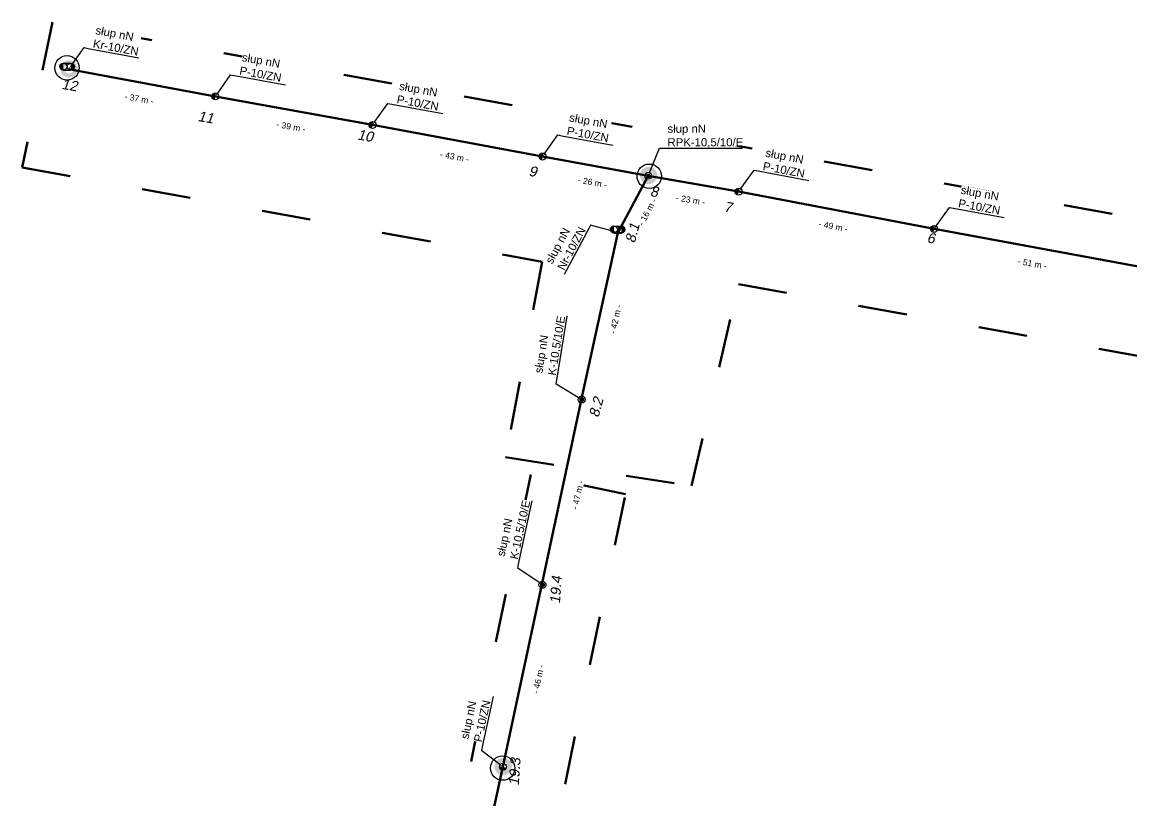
# Model space of a CAD drawing. Header units: metres. Extents: x 5772289 to 7530543, y 5762751 to 5793884.
# Drawn here: x 7525566 to 7525838.9, y 5787592.4 to 5787783.7 of the extents above; entities that cross this region are included whole.
import ezdxf
from ezdxf import colors
from ezdxf.entities.mleader import LeaderData, LeaderLine
from ezdxf.math import Vec2, Vec3

# ---------------------------------------------------------------- set-up
doc = ezdxf.new("R2010")
doc.units = ezdxf.units.M
doc.linetypes.add('GCAD_ISO03W100', pattern=[30, 12, -18])
for name, color, linetype, lineweight in [('!tele', 30, 'Continuous', 50), ('!trafo', 6, 'GCAD_ISO03W100', 50), ('00_Mufa', 3, 'Continuous', 30), ('_numery', 7, 'Continuous', 40)]:
    doc.layers.add(name, color=color, linetype=linetype, lineweight=lineweight)
for name, color, linetype in [('_MM mufy', 3, 'Continuous'), ('_MM opisy', 7, 'Continuous'), ('_MM slupy', 5, 'Continuous'), ('DIM', 7, 'Continuous')]:
    doc.layers.add(name, color=color, linetype=linetype)
doc.styles.get("Standard").update_dxf_attribs({"font": 'arial.ttf'})
doc.dimstyles.new('opis linie', dxfattribs={"dimtxt": 1.5, "dimasz": 0.18, "dimexe": 0.18, "dimexo": 0.0625, "dimgap": 2.5, "dimtad": 4, "dimdec": 0, "dimzin": 0, "dimdsep": 46, "dimtxsty": 'Standard', "dimcen": 0.09, "dimse1": 1, "dimse2": 1, "dimsd1": 1, "dimsd2": 1, "dimclrt": 256, "dimadec": 0, "dimazin": 0, "dimtfac": 1, "dimtdec": 0, "dimtofl": 0, "dimtmove": 0, "dimatfit": 3, "dimfxl": 1, "dimtfill": 1, "dimtolj": 1, "dimtzin": 0, "dimarcsym": 0})

# ---------------------------------------------------------------- blocks, each defined once
blk = doc.blocks.new('ZN')
at = {"layer": '_MM slupy', "transparency": 33554687}
h = blk.add_hatch(color=256, dxfattribs=at)
h.dxf.hatch_style = 1
h.paths.add_polyline_path([(0, -0.86), (0, 0.86, 1)])
at = {"layer": '_MM slupy'}
blk.add_circle((0, 0), 0.857, dxfattribs=at)
blk = doc.blocks.new('*D3234')
at = {"layer": 'DIM', "insert": (7525594.76, 5787764.89), "char_height": 1.5, "attachment_point": 5, "rotation": 349.4851, "bg_fill": 3, "box_fill_scale": 1.1, "bg_fill_color": 9, "bg_fill_true_color": 13158600, "bg_fill_transparency": 0}
blk.add_mtext('\\A1;- 37 m -', dxfattribs=at)
blk = doc.blocks.new('*D3235')
at = {"layer": 'DIM', "insert": (7525632.12, 5787758.03), "char_height": 1.5, "attachment_point": 5, "rotation": 349.7015, "bg_fill": 3, "box_fill_scale": 1.1, "bg_fill_color": 9, "bg_fill_true_color": 13158600, "bg_fill_transparency": 0}
blk.add_mtext('\\A1;- 39 m -', dxfattribs=at)
blk = doc.blocks.new('*D3236')
at = {"layer": 'DIM', "insert": (7525672.34, 5787750.64), "char_height": 1.5, "attachment_point": 5, "rotation": 349.489, "bg_fill": 3, "box_fill_scale": 1.1, "bg_fill_color": 9, "bg_fill_true_color": 13158600, "bg_fill_transparency": 0}
blk.add_mtext('\\A1;- 43 m -', dxfattribs=at)
blk = doc.blocks.new('*D3237')
at = {"layer": 'DIM', "insert": (7525706.23, 5787744.37), "char_height": 1.5, "attachment_point": 5, "rotation": 349.5619, "bg_fill": 3, "box_fill_scale": 1.1, "bg_fill_color": 9, "bg_fill_true_color": 13158600, "bg_fill_transparency": 0}
blk.add_mtext('\\A1;- 26 m -', dxfattribs=at)
blk = doc.blocks.new('*D3238')
at = {"layer": 'DIM', "insert": (7525730.37, 5787740.04), "char_height": 1.5, "attachment_point": 5, "rotation": 350.16, "bg_fill": 3, "box_fill_scale": 1.1, "bg_fill_color": 9, "bg_fill_true_color": 13158600, "bg_fill_transparency": 0}
blk.add_mtext('\\A1;- 23 m -', dxfattribs=at)
blk = doc.blocks.new('*D3239')
at = {"layer": 'DIM', "insert": (7525765.46, 5787733.54), "char_height": 1.5, "attachment_point": 5, "rotation": 349.2055, "bg_fill": 3, "box_fill_scale": 1.1, "bg_fill_color": 9, "bg_fill_true_color": 13158600, "bg_fill_transparency": 0}
blk.add_mtext('\\A1;- 49 m -', dxfattribs=at)
blk = doc.blocks.new('*D3240')
at = {"layer": 'DIM', "insert": (7525814.41, 5787724.37), "char_height": 1.5, "attachment_point": 5, "rotation": 349.5647, "bg_fill": 3, "box_fill_scale": 1.1, "bg_fill_color": 9, "bg_fill_true_color": 13158600, "bg_fill_transparency": 0}
blk.add_mtext('\\A1;- 51 m -', dxfattribs=at)
blk = doc.blocks.new('*D3247')
at = {"layer": 'DIM', "insert": (7525683.24, 5787577.19), "char_height": 1.5, "attachment_point": 5, "rotation": 77.7637, "bg_fill": 3, "box_fill_scale": 1.1, "bg_fill_color": 9, "bg_fill_true_color": 13158600, "bg_fill_transparency": 0}
blk.add_mtext('\\A1;- 46 m -', dxfattribs=at)
blk = doc.blocks.new('*D3248')
at = {"layer": 'DIM', "insert": (7525692.96, 5787622.25), "char_height": 1.5, "attachment_point": 5, "rotation": 77.8874, "bg_fill": 3, "box_fill_scale": 1.1, "bg_fill_color": 9, "bg_fill_true_color": 13158600, "bg_fill_transparency": 0}
blk.add_mtext('\\A1;- 46 m -', dxfattribs=at)
blk = doc.blocks.new('*D3249')
at = {"layer": 'DIM', "insert": (7525702.62, 5787667.5), "char_height": 1.5, "attachment_point": 5, "rotation": 77.9785, "bg_fill": 3, "box_fill_scale": 1.1, "bg_fill_color": 9, "bg_fill_true_color": 13158600, "bg_fill_transparency": 0}
blk.add_mtext('\\A1;- 47 m -', dxfattribs=at)
blk = doc.blocks.new('*D3250')
at = {"layer": 'DIM', "insert": (7525711.94, 5787710.72), "char_height": 1.5, "attachment_point": 5, "rotation": 77.6703, "bg_fill": 3, "box_fill_scale": 1.1, "bg_fill_color": 9, "bg_fill_true_color": 13158600, "bg_fill_transparency": 0}
blk.add_mtext('\\A1;- 42 m -', dxfattribs=at)
blk = doc.blocks.new('*D3251')
at = {"layer": 'DIM', "insert": (7525719.76, 5787737.07), "char_height": 1.5, "attachment_point": 5, "rotation": 61.9085, "bg_fill": 3, "box_fill_scale": 1.1, "bg_fill_color": 9, "bg_fill_true_color": 13158600, "bg_fill_transparency": 0}
blk.add_mtext('\\A1;- 16 m -', dxfattribs=at)
blk = doc.blocks.new('R')
at = {"layer": '_MM slupy', "transparency": 33554687}
h = blk.add_hatch(color=256, dxfattribs=at)
h.dxf.hatch_style = 1
h.paths.add_polyline_path([(-0.93, -0.86), (-0.93, 0.86, 1)])
h = blk.add_hatch(color=256, dxfattribs=at)
h.dxf.hatch_style = 1
h.paths.add_polyline_path([(0.93, 0.86), (0.93, -0.86, 1)])
at = {"layer": '_MM slupy'}
for points in [[(-0.93, 0.86), (0.93, 0.86)], [(-0.93, -0.86), (0.93, -0.86)]]:
    blk.add_lwpolyline(points, dxfattribs=at)
for centre in [(-0.93, 0), (0.93, 0)]:
    blk.add_circle(centre, 0.857, dxfattribs=at)
blk = doc.blocks.new('E')
at = {"layer": '_MM slupy'}
h = blk.add_hatch(color=256, dxfattribs=at)
h.dxf.hatch_style = 1
h.paths.add_polyline_path([(0.27, 0.37, 1), (-0.27, -0.37, 1)])
for radius in [0.857, 0.457]:
    blk.add_circle((0, 0), radius, dxfattribs=at)
blk = doc.blocks.new('mufa')
at = {"layer": '_MM mufy'}
h = blk.add_hatch(color=256, dxfattribs=at)
h.dxf.hatch_style = 1
h.paths.add_polyline_path([(2.15, 0.12, 1), (-2.1, -0.05, 1)])
h.paths.add_polyline_path([(-1.1, -0.01, -1), (1.15, 0.08, -1)], flags=16)
h.paths.add_polyline_path([(-0.83, 0, -1), (0.88, 0.07, -1)], flags=0)
blk = doc.blocks.new('q')
at = {"layer": '_MM slupy'}
blk.add_blockref('ZN', (0, 0), dxfattribs=at)
at = {"layer": '_MM opisy'}
ml = blk.add_multileader_mtext('Standard', dxfattribs=at)
ml.set_content('\\pxql;słup nN\\PP-10/ZN', color=256)
ml.set_leader_properties()
ml.build(insert=Vec2(0, 0))
ml.multileader.update_dxf_attribs({"has_text_frame": 1, "text_left_attachment_type": 5, "text_right_attachment_type": 5, "dogleg_length": 1, "arrow_head_size": 1})
ctx = ml.context
ctx.base_point, ctx.char_height, ctx.arrow_head_size, ctx.landing_gap_size, ctx.plane_origin = Vec3(3.75, 5.9), 2, 1, 1, Vec3(1.72, -1.42)
ctx.left_attachment, ctx.right_attachment = 5, 5
notes = []
notes.append((ctx, [(0, (1, 1, 0), (2.75, 5.9), (1, 0), 1, [(0, [(0, 0), (2.75, 5.9)], 0, [])])]))
ctx.mtext.insert, ctx.mtext.flow_direction = Vec3(4.75, 11.7), 5
ctx.mtext.has_bg_fill, ctx.mtext.bg_color, ctx.mtext.bg_scale_factor, ctx.mtext.bg_transparency, ctx.mtext.use_window_bg_color = 1, -1023410175, 1, 0, 1
for ctx, leaders in notes:
    for number, flags, end, landing, length, lines in leaders:
        leader = LeaderData()
        leader.index, (leader.has_last_leader_line, leader.has_dogleg_vector, leader.attachment_direction) = number, flags
        leader.last_leader_point, leader.dogleg_vector, leader.dogleg_length = Vec3(end), Vec3(landing), length
        for number, points, colour, breaks in lines:
            line = LeaderLine()
            line.index, line.vertices, line.color, line.breaks = number, Vec3.list(points), colors.encode_raw_color(colour), breaks
            leader.lines.append(line)
        ctx.leaders.append(leader)

msp = doc.modelspace()

# ---------------------------------------------------------------- linework, layer by layer
at = {"layer": '!trafo'}
msp.add_lwpolyline([(7525573.46, 5787783.72), (7525566.02, 5787748.05), (7525693.92, 5787724.85), (7525684.86, 5787676.78), (7525730.62, 5787669.74), (7525742.18, 5787719.35), (7526043.07, 5787665.25), (7526209.43, 5787637.87), (7526252.67, 5787650.65), (7526249.12, 5787604.32), (7526287.93, 5787596.02), (7526304.14, 5787675.68), (7526440.47, 5787706.54), (7526466.72, 5787715.72), (7526462, 5787742.97), (7526297.45, 5787715.01), (7526219.13, 5787664.12), (7525893.13, 5787725.99)], close=True, dxfattribs=at)
msp.add_lwpolyline([(7526145.18, 5787510.36), (7525887.01, 5787501.39), (7525674.99, 5787478.97), (7525714.38, 5787667.73), (7525691.06, 5787672.53), (7525653.41, 5787491.6), (7525612.58, 5787496.46), (7525604.81, 5787438.85), (7525793.75, 5787451.02), (7525788.65, 5787421.13), (7525813.52, 5787416.84), (7525825.87, 5787457.3), (7525927.96, 5787461.63), (7526138.5, 5787473.02)], dxfattribs=at)
at = {"layer": '00_Mufa'}
for centre in [(7525577.05, 5787772.5), (7525720.22, 5787745.87), (7525684.18, 5787600.39)]:
    msp.add_circle(centre, 3, dxfattribs=at)

# ---------------------------------------------------------------- next in the draw order: block references
for p, rotation in [((7525613.52, 5787765.49), 349.701545718102), ((7525652.17, 5787758.47), 349.4889977179334), ((7525693.99, 5787750.71), 349.5619064163923), ((7525742.17, 5787742.07), 349.2054624119266), ((7525790.25, 5787732.9), 349.5647222657213), ((7525684.23, 5787600.69), 77.88742731677914)]:
    msp.add_blockref('q', p, dxfattribs=dict(rotation=rotation))

# ---------------------------------------------------------------- next in the draw order: linework, layer by layer
at = {"layer": '!tele'}
for points in [[(7525577.47, 5787772.18), (7525613.52, 5787765.49), (7525652.17, 5787758.47), (7525693.99, 5787750.71), (7525719.93, 5787745.93), (7525742.17, 5787742.07), (7525790.25, 5787732.9), (7525840.02, 5787723.74), (7525889.13, 5787714.66), (7525937.66, 5787705.7), (7525986.96, 5787696.42), (7526034.19, 5787687.49)], [(7525655, 5787465.56), (7525664.7, 5787509.81), (7525674.41, 5787555.39), (7525684.23, 5787600.69), (7525693.84, 5787645.49), (7525703.57, 5787691.17), (7525712.49, 5787731.99), (7525719.93, 5787745.93)]]:
    msp.add_lwpolyline(points, dxfattribs=at)

# ---------------------------------------------------------------- next in the draw order: dimensions: what is measured, and where the dimension line sits
at = {"layer": 'DIM'}
for p1, p2, picture, middle in [((7525577.47, 5787772.18), (7525613.52, 5787765.49), '*D3234', (7525594.76, 5787764.89)), ((7525674.41, 5787555.39), (7525684.23, 5787600.69), '*D3247', (7525683.24, 5787577.19))]:
    dim = msp.add_aligned_dim(p1=p1, p2=p2, distance=-0.75, dimstyle='opis linie', override={"dimpost": '- <> m -'}, dxfattribs=at)
    dim.commit()
    dim.dimension.update_dxf_attribs({"geometry": picture, "text_midpoint": middle})

# ---------------------------------------------------------------- next in the draw order: texts
at = {"layer": '_numery', "oblique": 10}
msp.add_text('12', height=2.5, rotation=350.2046, dxfattribs=at).set_placement((7525575.58, 5787767.36))

# ---------------------------------------------------------------- next in the draw order: dimensions: what is measured, and where the dimension line sits
at = {"layer": 'DIM'}
for p1, p2, picture, middle in [((7525613.52, 5787765.49), (7525652.17, 5787758.47), '*D3235', (7525632.12, 5787758.03)), ((7525684.23, 5787600.69), (7525693.84, 5787645.49), '*D3248', (7525692.96, 5787622.25))]:
    dim = msp.add_aligned_dim(p1=p1, p2=p2, distance=-0.75, dimstyle='opis linie', override={"dimpost": '- <> m -'}, dxfattribs=at)
    dim.commit()
    dim.dimension.update_dxf_attribs({"geometry": picture, "text_midpoint": middle})

# ---------------------------------------------------------------- next in the draw order: leaders
at = {"layer": '_MM opisy'}
ml = msp.add_multileader_mtext('Standard', dxfattribs=at)
ml.set_content('\\pxql;słup nN\\PKr-10/ZN', color=256)
ml.set_leader_properties()
ml.build(insert=Vec2(0, 0))
ml.multileader.update_dxf_attribs({"has_text_frame": 1, "text_left_attachment_type": 5, "text_right_attachment_type": 5, "dogleg_length": 1, "arrow_head_size": 1})
ctx = ml.context
ctx.base_point, ctx.char_height, ctx.arrow_head_size, ctx.landing_gap_size, ctx.plane_origin, ctx.plane_x_axis, ctx.plane_y_axis = Vec3(7525582.24, 5787777.3), 2, 1, 1, Vec3(7525578.9, 5787770.47), Vec3(0.983207, -0.182492), Vec3(0.182492, 0.983207)
ctx.left_attachment, ctx.right_attachment = 5, 5
notes = []
notes.append((ctx, [(0, (1, 1, 0), (7525581.25, 5787777.48), (0.983207, -0.182492), 1, [(0, [(7525577.47, 5787772.18), (7525581.25, 5787777.48)], 0, [])])]))
ctx.mtext.insert, ctx.mtext.text_direction, ctx.mtext.flow_direction = Vec3(7525584.27, 5787782.79), Vec3(0.983207, -0.182492), 5
ctx.mtext.has_bg_fill, ctx.mtext.bg_color, ctx.mtext.bg_scale_factor, ctx.mtext.bg_transparency, ctx.mtext.use_window_bg_color = 1, -1023410175, 1, 0, 1
for ctx, leaders in notes:
    for number, flags, end, landing, length, lines in leaders:
        leader = LeaderData()
        leader.index, (leader.has_last_leader_line, leader.has_dogleg_vector, leader.attachment_direction) = number, flags
        leader.last_leader_point, leader.dogleg_vector, leader.dogleg_length = Vec3(end), Vec3(landing), length
        for number, points, colour, breaks in lines:
            line = LeaderLine()
            line.index, line.vertices, line.color, line.breaks = number, Vec3.list(points), colors.encode_raw_color(colour), breaks
            leader.lines.append(line)
        ctx.leaders.append(leader)

# ---------------------------------------------------------------- next in the draw order: block references
at = {"color": 5, "lineweight": 70}
for p in [(7525577.51, 5787772.21), (7525684.27, 5787600.72)]:
    msp.add_blockref('mufa', p, dxfattribs=at)
msp.add_blockref('R', (7525577.06, 5787772.81))

# ---------------------------------------------------------------- next in the draw order: texts
at = {"layer": '_numery', "oblique": 10}
for s, rotation, p in [('11', 350.2046, (7525609.09, 5787759.46)), ('19.3', 86.0901, (7525688.13, 5787596.04))]:
    msp.add_text(s, height=2.5, rotation=rotation, dxfattribs=at).set_placement(p)

# ---------------------------------------------------------------- next in the draw order: dimensions: what is measured, and where the dimension line sits
at = {"layer": 'DIM'}
for p1, p2, picture, middle in [((7525652.17, 5787758.47), (7525693.99, 5787750.71), '*D3236', (7525672.34, 5787750.64)), ((7525693.84, 5787645.49), (7525703.57, 5787691.17), '*D3249', (7525702.62, 5787667.5))]:
    dim = msp.add_aligned_dim(p1=p1, p2=p2, distance=-0.75, dimstyle='opis linie', override={"dimpost": '- <> m -'}, dxfattribs=at)
    dim.commit()
    dim.dimension.update_dxf_attribs({"geometry": picture, "text_midpoint": middle})

# ---------------------------------------------------------------- next in the draw order: texts
at = {"layer": '_numery', "oblique": 10}
msp.add_text('10', height=2.5, rotation=350.2046, dxfattribs=at).set_placement((7525648.31, 5787754.92))

# ---------------------------------------------------------------- next in the draw order: dimensions: what is measured, and where the dimension line sits
at = {"layer": 'DIM'}
for p1, p2, picture, middle in [((7525693.99, 5787750.71), (7525719.93, 5787745.93), '*D3237', (7525706.23, 5787744.37)), ((7525703.57, 5787691.17), (7525712.49, 5787731.99), '*D3250', (7525711.94, 5787710.72))]:
    dim = msp.add_aligned_dim(p1=p1, p2=p2, distance=-0.75, dimstyle='opis linie', override={"dimpost": '- <> m -'}, dxfattribs=at)
    dim.commit()
    dim.dimension.update_dxf_attribs({"geometry": picture, "text_midpoint": middle})

# ---------------------------------------------------------------- next in the draw order: leaders
at = {"layer": '_MM opisy'}
ml = msp.add_multileader_mtext('Standard', dxfattribs=at)
ml.set_content('\\pxql;słup nN\\PK-10,5/10/E', color=256)
ml.set_leader_properties()
ml.build(insert=Vec2(0, 0))
ml.multileader.update_dxf_attribs({"has_text_frame": 1, "text_left_attachment_type": 5, "text_right_attachment_type": 5, "dogleg_length": 1, "arrow_head_size": 1})
ctx = ml.context
ctx.base_point, ctx.char_height, ctx.arrow_head_size, ctx.landing_gap_size, ctx.plane_origin, ctx.plane_x_axis, ctx.plane_y_axis = Vec3(7525688.09, 5787650.5), 2, 1, 1, Vec3(7525695.71, 5787646.82), Vec3(0.210374, 0.977621), Vec3(-0.977621, 0.210374)
ctx.left_attachment, ctx.right_attachment = 5, 5
notes = []
notes.append((ctx, [(0, (1, 1, 0), (7525687.88, 5787649.52), (0.210374, 0.977621), 1, [(0, [(7525693.96, 5787645.44)], 0, [])])]))
ctx.mtext.insert, ctx.mtext.text_direction, ctx.mtext.flow_direction = Vec3(7525682.66, 5787652.69), Vec3(0.210374, 0.977621), 5
ctx.mtext.has_bg_fill, ctx.mtext.bg_color, ctx.mtext.bg_scale_factor, ctx.mtext.bg_transparency, ctx.mtext.use_window_bg_color = 1, -1023410175, 1, 0, 1
for ctx, leaders in notes:
    for number, flags, end, landing, length, lines in leaders:
        leader = LeaderData()
        leader.index, (leader.has_last_leader_line, leader.has_dogleg_vector, leader.attachment_direction) = number, flags
        leader.last_leader_point, leader.dogleg_vector, leader.dogleg_length = Vec3(end), Vec3(landing), length
        for number, points, colour, breaks in lines:
            line = LeaderLine()
            line.index, line.vertices, line.color, line.breaks = number, Vec3.list(points), colors.encode_raw_color(colour), breaks
            leader.lines.append(line)
        ctx.leaders.append(leader)

# ---------------------------------------------------------------- next in the draw order: block references
at = {"rotation": 77.85572194915217}
msp.add_blockref('E', (7525693.96, 5787645.44), dxfattribs=at)

# ---------------------------------------------------------------- next in the draw order: texts
at = {"layer": '_numery', "oblique": 10}
for s, rotation, p in [('9', 350.2046, (7525690.46, 5787745.99)), ('8.2', 74.7642, (7525707.73, 5787686.43)), ('19.4', 86.0901, (7525698.25, 5787640.74))]:
    msp.add_text(s, height=2.5, rotation=rotation, dxfattribs=at).set_placement(p)

# ---------------------------------------------------------------- next in the draw order: dimensions: what is measured, and where the dimension line sits
at = {"layer": 'DIM'}
dim = msp.add_aligned_dim(p1=(7525719.93, 5787745.93), p2=(7525742.17, 5787742.07), distance=-0.75, dimstyle='opis linie', override={"dimpost": '- <> m -'}, dxfattribs=at)
dim.commit()
dim.dimension.update_dxf_attribs({"geometry": '*D3238', "text_midpoint": (7525730.37, 5787740.04)})

# ---------------------------------------------------------------- next in the draw order: leaders
at = {"layer": '_MM opisy'}
ml = msp.add_multileader_mtext('Standard', dxfattribs=at)
ml.set_content('\\pxql;słup nN\\PK-10,5/10/E', color=256)
ml.set_leader_properties()
ml.build(insert=Vec2(0, 0))
ml.multileader.update_dxf_attribs({"has_text_frame": 1, "text_left_attachment_type": 5, "text_right_attachment_type": 5, "dogleg_length": 1, "arrow_head_size": 1})
ctx = ml.context
ctx.base_point, ctx.char_height, ctx.arrow_head_size, ctx.landing_gap_size, ctx.plane_origin, ctx.plane_x_axis, ctx.plane_y_axis = Vec3(7525697.47, 5787695.73), 2, 1, 1, Vec3(7525705.28, 5787692.47), Vec3(0.157991, 0.987441), Vec3(-0.987441, 0.157991)
ctx.left_attachment, ctx.right_attachment = 5, 5
notes = []
notes.append((ctx, [(0, (1, 1, 0), (7525697.32, 5787694.74), (0.157991, 0.987441), 1, [(0, [(7525703.61, 5787690.99)], 0, [])])]))
ctx.mtext.insert, ctx.mtext.text_direction, ctx.mtext.flow_direction = Vec3(7525691.94, 5787697.63), Vec3(0.157991, 0.987441), 5
ctx.mtext.has_bg_fill, ctx.mtext.bg_color, ctx.mtext.bg_scale_factor, ctx.mtext.bg_transparency, ctx.mtext.use_window_bg_color = 1, -1023410175, 1, 0, 1
for ctx, leaders in notes:
    for number, flags, end, landing, length, lines in leaders:
        leader = LeaderData()
        leader.index, (leader.has_last_leader_line, leader.has_dogleg_vector, leader.attachment_direction) = number, flags
        leader.last_leader_point, leader.dogleg_vector, leader.dogleg_length = Vec3(end), Vec3(landing), length
        for number, points, colour, breaks in lines:
            line = LeaderLine()
            line.index, line.vertices, line.color, line.breaks = number, Vec3.list(points), colors.encode_raw_color(colour), breaks
            leader.lines.append(line)
        ctx.leaders.append(leader)

# ---------------------------------------------------------------- next in the draw order: block references
at = {"rotation": 80.90972310250663}
msp.add_blockref('E', (7525703.61, 5787690.99), dxfattribs=at)

# ---------------------------------------------------------------- next in the draw order: dimensions: what is measured, and where the dimension line sits
at = {"layer": 'DIM'}
for p1, p2, picture, middle in [((7525712.49, 5787731.99), (7525719.93, 5787745.93), '*D3251', (7525719.76, 5787737.07)), ((7525742.17, 5787742.07), (7525790.25, 5787732.9), '*D3239', (7525765.46, 5787733.54))]:
    dim = msp.add_aligned_dim(p1=p1, p2=p2, distance=-0.75, dimstyle='opis linie', override={"dimpost": '- <> m -'}, dxfattribs=at)
    dim.commit()
    dim.dimension.update_dxf_attribs({"geometry": picture, "text_midpoint": middle})

# ---------------------------------------------------------------- next in the draw order: texts
at = {"layer": '_numery', "oblique": 10}
for s, rotation, p in [('8', 350.2046, (7525720.31, 5787741.02)), ('7', 350.2046, (7525738.46, 5787737.21)), ('8.1', 74.7642, (7525716.64, 5787729.29))]:
    msp.add_text(s, height=2.5, rotation=rotation, dxfattribs=at).set_placement(p)

# ---------------------------------------------------------------- next in the draw order: dimensions: what is measured, and where the dimension line sits
at = {"layer": 'DIM'}
dim = msp.add_aligned_dim(p1=(7525790.25, 5787732.9), p2=(7525840.02, 5787723.74), distance=-0.75, dimstyle='opis linie', override={"dimpost": '- <> m -'}, dxfattribs=at)
dim.commit()
dim.dimension.update_dxf_attribs({"geometry": '*D3240', "text_midpoint": (7525814.41, 5787724.37)})

# ---------------------------------------------------------------- next in the draw order: leaders
at = {"layer": '_MM opisy'}
ml = msp.add_multileader_mtext('Standard', dxfattribs=at)
ml.set_content('\\pxql;słup nN\\PRPK-10,5/10/E', color=256)
ml.set_leader_properties()
ml.build(insert=Vec2(0, 0))
ml.multileader.update_dxf_attribs({"has_text_frame": 1, "text_left_attachment_type": 5, "text_right_attachment_type": 5, "dogleg_length": 1, "arrow_head_size": 1})
ctx = ml.context
ctx.base_point, ctx.char_height, ctx.arrow_head_size, ctx.landing_gap_size, ctx.plane_origin = Vec3(7525723.7, 5787752.78), 2, 1, 1, Vec3(7525721.7, 5787744.56)
ctx.left_attachment, ctx.right_attachment = 5, 5
notes = []
notes.append((ctx, [(0, (1, 1, 0), (7525722.7, 5787752.78), (1, 0), 1, [(0, [(7525719.99, 5787745.98)], 0, [])])]))
ctx.mtext.insert, ctx.mtext.flow_direction = Vec3(7525724.7, 5787758.55), 5
ctx.mtext.has_bg_fill, ctx.mtext.bg_color, ctx.mtext.bg_scale_factor, ctx.mtext.bg_transparency, ctx.mtext.use_window_bg_color = 1, -1023410175, 1, 0, 1
ml = msp.add_multileader_mtext('Standard', dxfattribs=at)
ml.set_content('\\pxql;słup nN\\PNr-10/ZN', color=256)
ml.set_leader_properties()
ml.build(insert=Vec2(0, 0))
ml.multileader.update_dxf_attribs({"has_text_frame": 1, "text_left_attachment_type": 5, "text_right_attachment_type": 5, "dogleg_length": 1, "arrow_head_size": 1})
ctx = ml.context
ctx.base_point, ctx.char_height, ctx.arrow_head_size, ctx.landing_gap_size, ctx.plane_origin, ctx.plane_x_axis, ctx.plane_y_axis = Vec3(7525699.19, 5787721.47), 2, 1, 1, Vec3(7525714.56, 5787732.84), Vec3(0.470881, 0.882197), Vec3(-0.882197, 0.470881)
ctx.left_attachment, ctx.right_attachment = 5, 5
notes.append((ctx, [(0, (1, 1, 0), (7525705.8, 5787733.86), (-0.470881, -0.882197), 1, [(0, [(7525712.49, 5787731.99)], 0, [])])]))
ctx.mtext.insert, ctx.mtext.text_direction, ctx.mtext.flow_direction = Vec3(7525694.57, 5787725.07), Vec3(0.470881, 0.882197), 5
ctx.mtext.has_bg_fill, ctx.mtext.bg_color, ctx.mtext.bg_scale_factor, ctx.mtext.bg_transparency, ctx.mtext.use_window_bg_color = 1, -1023410175, 1, 0, 1
for ctx, leaders in notes:
    for number, flags, end, landing, length, lines in leaders:
        leader = LeaderData()
        leader.index, (leader.has_last_leader_line, leader.has_dogleg_vector, leader.attachment_direction) = number, flags
        leader.last_leader_point, leader.dogleg_vector, leader.dogleg_length = Vec3(end), Vec3(landing), length
        for number, points, colour, breaks in lines:
            line = LeaderLine()
            line.index, line.vertices, line.color, line.breaks = number, Vec3.list(points), colors.encode_raw_color(colour), breaks
            leader.lines.append(line)
        ctx.leaders.append(leader)

# ---------------------------------------------------------------- next in the draw order: block references
at = {"color": 5, "lineweight": 70}
msp.add_blockref('mufa', (7525720.03, 5787746.01), dxfattribs=at)
for name, p in [('E', (7525719.99, 5787745.98)), ('R', (7525712.44, 5787732.77))]:
    msp.add_blockref(name, p)

# ---------------------------------------------------------------- next in the draw order: texts
at = {"layer": '_numery', "oblique": 10}
msp.add_text('6', height=2.5, rotation=350.2046, dxfattribs=at).set_placement((7525788.36, 5787729.6))

doc.saveas('drawing.dxf')
